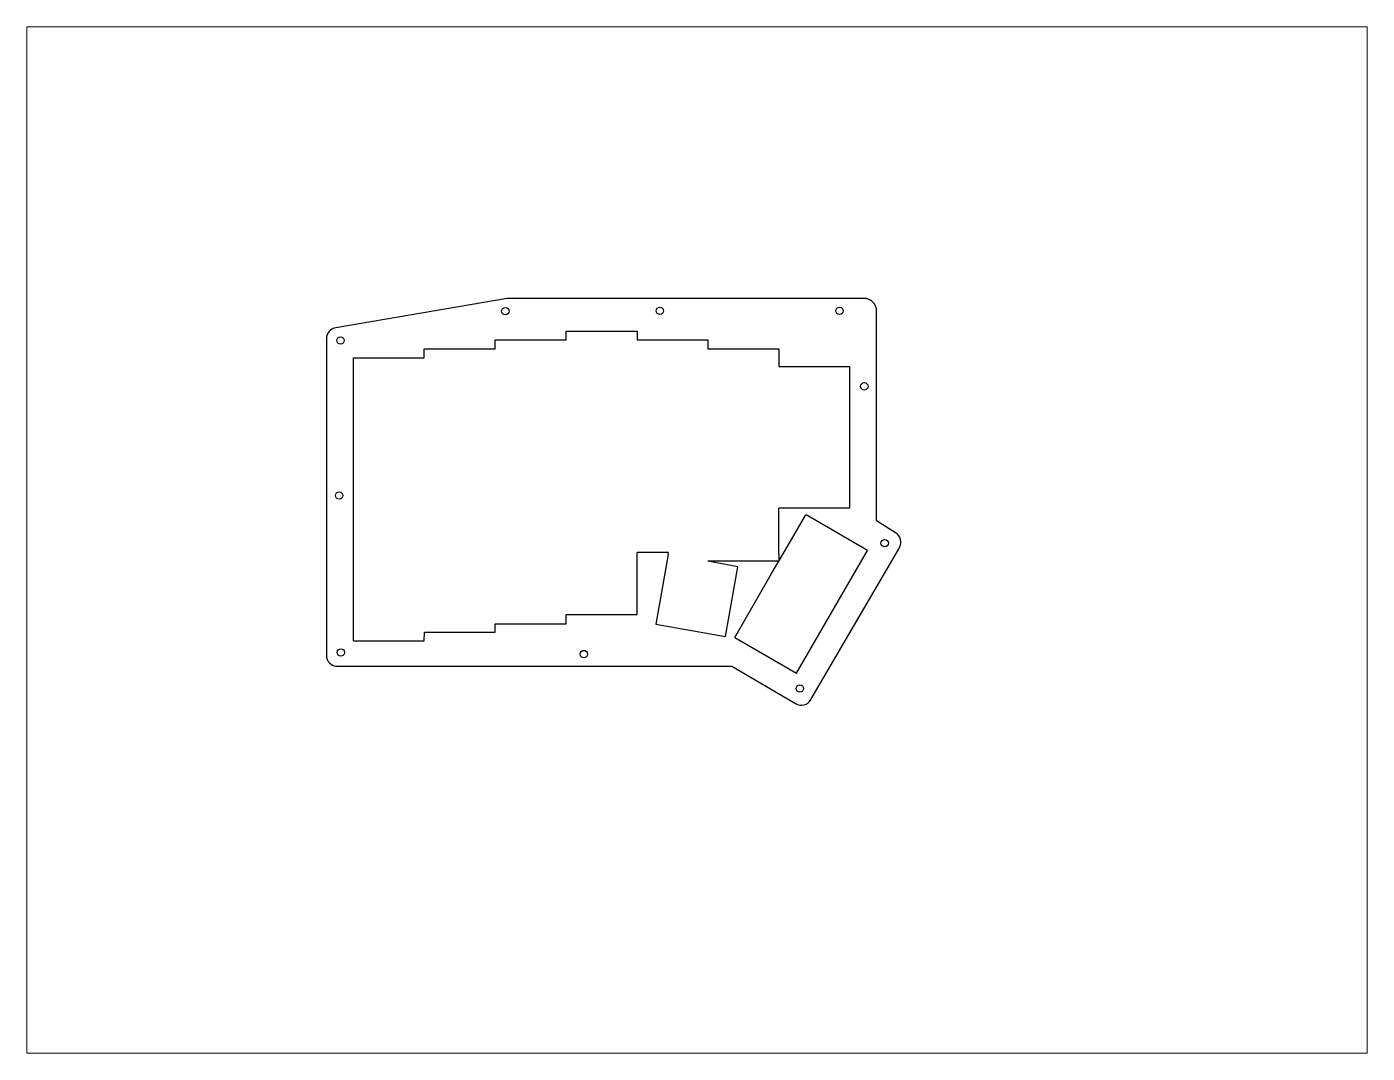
# Paper-space layout 'Layout1' of a CAD drawing. Extents: x 1.07 to 9.6, y 0.82 to 7.35.
# The model-space entities are those that its viewports show. They can reach past a viewport. Long polylines and large blocks are cut down to what shows.
import ezdxf

# ---------------------------------------------------------------- set-up
doc = ezdxf.new("R2010")
doc.units = 0
doc.header["$MEASUREMENT"] = 0
for name, color, linetype, plot in [('hipro inside', 2, 'Continuous', False), ('outside top', 2, 'Continuous', False), ('screwholes bluemicro', 1, 'Continuous', False)]:
    doc.layers.add(name, color=color, linetype=linetype, plot=plot)

msp = doc.modelspace()

# ---------------------------------------------------------------- linework, layer by layer
at = {"layer": 'hipro inside', "linetype": 'Continuous'}
for p, q in [((57.24, 89.62), (57.24, 92)), ((57.24, 92), (76.29, 92)), ((76.29, 92), (76.29, 89.62)), ((19.1, 84.81), (19.1, 87.24)), ((19.1, 87.24), (38.19, 87.24)), ((38.19, 87.24), (38.19, 89.62)), ((38.19, 89.62), (57.24, 89.62)), ((76.29, 89.62), (95.34, 89.62)), ((95.34, 89.62), (95.34, 87.24)), ((95.34, 87.24), (114.39, 87.24)), ((114.39, 87.24), (114.39, 82.47)), ((0.05, 8.7), (0.05, 84.81)), ((0.05, 84.81), (19.1, 84.81)), ((114.39, 82.47), (133.44, 82.47)), ((133.44, 82.47), (133.44, 44.37)), ((133.44, 44.37), (114.39, 44.37)), ((114.39, 32.09), (114.39, 44.37)), ((115.55, 32.09), (121.64, 42.63)), ((121.64, 42.63), (121.77, 42.55)), ((138.26, 33.02), (121.77, 42.55)), ((76.29, 15.8), (76.29, 32.47)), ((84.74, 32.47), (76.29, 32.47)), ((84.64, 31.95), (84.74, 32.47)), ((119.21, 0.03), (138.26, 33.02)), ((84.64, 31.95), (81.34, 13.19)), ((103.4, 28.64), (95.34, 30.09)), ((112.39, 30.09), (95.34, 30.09)), ((112.39, 26.63), (115.55, 32.09)), ((114.39, 30.09), (112.39, 30.09)), ((114.39, 32.09), (114.39, 30.09)), ((100.1, 9.88), (103.4, 28.64)), ((102.58, 9.64), (112.39, 26.63)), ((57.24, 13.32), (57.24, 15.8)), ((57.24, 15.8), (76.29, 15.8)), ((19.1, 8.7), (19.14, 11.04)), ((19.14, 11.04), (38.19, 11.04)), ((38.19, 11.04), (38.19, 13.32)), ((38.19, 13.32), (57.24, 13.32)), ((81.34, 13.19), (100.1, 9.88)), ((0.05, 8.7), (19.1, 8.7)), ((102.58, 9.64), (119.21, 0.03))]:
    msp.add_line(p, q, dxfattribs=at)
at = {"layer": 'outside top', "linetype": 'Continuous'}
msp.add_lwpolyline([(140.71, 97.42, 0.414214), (137.36, 100.77), (41.34, 100.77), (-4.73, 92.87, 0.365317), (-7.22, 89.91), (-7.22, 4.87, 0.414214), (-4.22, 1.87), (101.75, 1.87), (118.94, -8.16, 0.414238), (123.05, -7.08), (146.83, 33.7, 0.405288), (145.83, 37.75), (140.71, 40.96)], format="xyb", close=True, dxfattribs=at)
at = {"layer": 'screwholes bluemicro', "linetype": 'Continuous'}
for centre in [(40.87, 97.34), (82.44, 97.42), (130.75, 97.42), (-3.42, 89.47), (137.4, 77.14), (-3.78, 47.78), (142.88, 34.97), (-3.34, 5.6), (61.98, 5.16), (120.07, -4.1)]:
    msp.add_circle(centre, 1, dxfattribs=at)

psp = doc.layouts.get("Layout1")

# ---------------------------------------------------------------- viewports
at = {"layer": 'outside top', "linetype": 'Continuous'}
psp.add_viewport(center=(5.3333, 4.0833), size=(8.5333, 6.533334), view_center_point=(92.4164, 35.8233), view_height=275.928431, dxfattribs=at)

doc.saveas('drawing.dxf')
